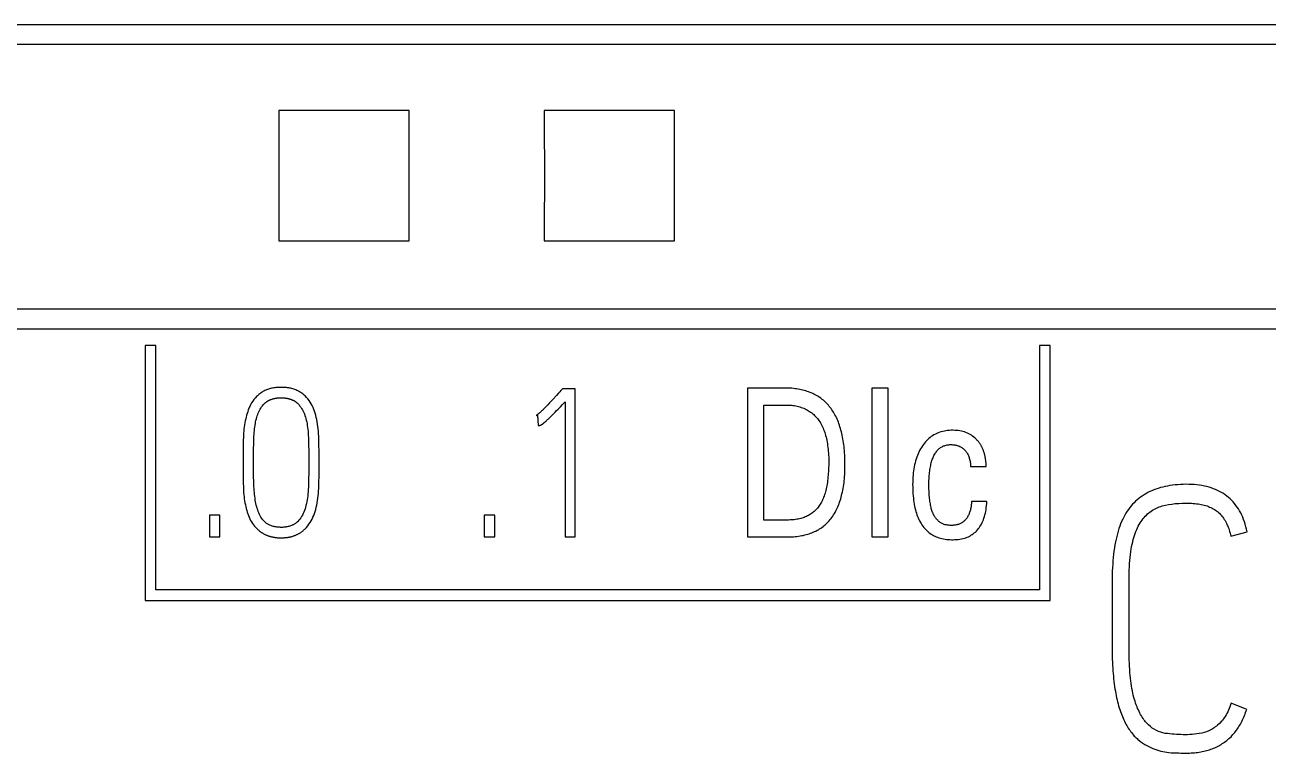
# Model space of a CAD drawing. Header units: inches. Extents: x 9000 to 22395, y 8106 to 17135.
# Drawn here: x 10247.93 to 10273.94, y 8406.05 to 8421.29 of the extents above; entities that cross this region are included whole.
import ezdxf

# ---------------------------------------------------------------- set-up
doc = ezdxf.new("R2010")
doc.units = ezdxf.units.IN
doc.header["$MEASUREMENT"] = 0
doc.layers.add('20000_FRONT_O', color=7, linetype='Continuous')
doc.layers.add('20500_FRONT_O_LABELING', color=7, linetype='Continuous')

# ---------------------------------------------------------------- blocks, each defined once
blk = doc.blocks.new('A$C21A67833')
at = {"layer": '20000_FRONT_O', "linetype": 'Continuous'}
for p, q in [((110, 56.444), (61.021, 56.444)), ((110, 56.258), (61.021, 56.258)), ((89.814, 55.638), (88.586, 55.638)), ((92.314, 55.638), (91.086, 55.638)), ((88.586, 54.41), (89.814, 54.41)), ((91.086, 54.41), (92.314, 54.41)), ((110, 53.765), (61.021, 53.765)), ((110, 53.578), (61.021, 53.578)), ((87.43, 53.423), (87.33, 53.423)), ((87.33, 53.423), (87.33, 51.023)), ((87.43, 51.123), (87.43, 53.423)), ((95.85, 53.423), (95.75, 53.423)), ((95.75, 53.423), (95.75, 51.123)), ((95.85, 51.023), (95.85, 53.423)), ((95.75, 51.123), (87.43, 51.123)), ((87.33, 51.023), (95.85, 51.023))]:
    blk.add_line(p, q, dxfattribs=at)
for points in [[(88.586, 55.638), (88.587, 55.396), (88.588, 55.149), (88.588, 54.899), (88.587, 54.652), (88.586, 54.41)], [(89.814, 54.41), (89.813, 54.652), (89.813, 54.899), (89.813, 55.149), (89.813, 55.396), (89.814, 55.638)], [(91.086, 55.638), (91.087, 55.396), (91.088, 55.149), (91.088, 54.899), (91.087, 54.652), (91.086, 54.41)], [(92.314, 54.41), (92.313, 54.652), (92.313, 54.899), (92.313, 55.149), (92.313, 55.396), (92.314, 55.638)]]:
    blk.add_lwpolyline(points, dxfattribs=at)
at = {"layer": '20500_FRONT_O_LABELING', "linetype": 'Continuous'}
for p, q in [((91.168, 52.917), (91.152, 52.9)), ((91.201, 52.953), (91.168, 52.917)), ((91.222, 52.976), (91.201, 52.953)), ((91.257, 53.015), (91.243, 53)), ((91.379, 53.015), (91.257, 53.015)), ((91.379, 51.621), (91.379, 53.015)), ((93.335, 53.023), (93, 53.023)), ((93, 53.023), (93, 51.623)), ((94.324, 53.023), (94.17, 53.023)), ((94.17, 53.023), (94.17, 51.623)), ((94.324, 51.623), (94.324, 53.023)), ((91.102, 52.847), (91.092, 52.838)), ((91.111, 52.857), (91.102, 52.847)), ((91.121, 52.867), (91.111, 52.857)), ((91.136, 52.883), (91.121, 52.867)), ((91.152, 52.9), (91.136, 52.883)), ((91.178, 52.785), (91.19, 52.797)), ((91.19, 52.797), (91.203, 52.811)), ((91.203, 52.811), (91.218, 52.826)), ((91.218, 52.826), (91.238, 52.847)), ((91.238, 52.847), (91.259, 52.87)), ((91.259, 52.87), (91.282, 52.895)), ((91.282, 52.895), (91.282, 51.621)), ((93.153, 51.781), (93.153, 52.864)), ((91.01, 52.765), (91.022, 52.769)), ((91.022, 52.769), (91.028, 52.67)), ((91.112, 52.721), (91.118, 52.726)), ((91.118, 52.726), (91.123, 52.731)), ((91.123, 52.731), (91.129, 52.737)), ((91.139, 52.746), (91.145, 52.752)), ((91.145, 52.752), (91.152, 52.759)), ((91.152, 52.759), (91.159, 52.766)), ((91.159, 52.766), (91.166, 52.773)), ((91.166, 52.773), (91.178, 52.785)), ((88.349, 52.413), (88.35, 52.454)), ((88.25, 52.377), (88.25, 52.33)), ((88.25, 52.33), (88.25, 52.282)), ((88.349, 52.37), (88.349, 52.413)), ((88.349, 52.261), (88.349, 52.305)), ((88.869, 52.221), (88.868, 52.176)), ((95.101, 52.286), (95.248, 52.286)), ((88.251, 52.212), (88.251, 52.167)), ((88.251, 52.167), (88.252, 52.123)), ((95.255, 51.954), (95.11, 51.954)), ((88.032, 51.827), (87.933, 51.827)), ((87.933, 51.827), (87.933, 51.623)), ((88.032, 51.623), (88.032, 51.827)), ((90.62, 51.827), (90.521, 51.827)), ((90.521, 51.827), (90.521, 51.623)), ((90.62, 51.623), (90.62, 51.827)), ((93.387, 51.781), (93.153, 51.781)), ((97.551, 51.628), (97.704, 51.669)), ((87.933, 51.623), (88.032, 51.623)), ((90.521, 51.623), (90.62, 51.623)), ((91.282, 51.621), (91.379, 51.621)), ((93, 51.623), (93.385, 51.623)), ((94.17, 51.623), (94.324, 51.623)), ((97.701, 49.998), (97.555, 50.057))]:
    blk.add_line(p, q, dxfattribs=at)
for points in [[(88.965, 52.522), (88.964, 52.546), (88.963, 52.571), (88.961, 52.594), (88.96, 52.618), (88.957, 52.64), (88.955, 52.663), (88.952, 52.684), (88.948, 52.706), (88.945, 52.727), (88.94, 52.747), (88.935, 52.767), (88.93, 52.786), (88.923, 52.805), (88.917, 52.823), (88.909, 52.841), (88.901, 52.858), (88.892, 52.875), (88.882, 52.891), (88.872, 52.906), (88.86, 52.921), (88.847, 52.936), (88.834, 52.949), (88.827, 52.956), (88.82, 52.962), (88.813, 52.968), (88.805, 52.974), (88.797, 52.979), (88.789, 52.984), (88.781, 52.989), (88.773, 52.994), (88.765, 52.998), (88.756, 53.002), (88.747, 53.006), (88.738, 53.009), (88.729, 53.013), (88.72, 53.016), (88.71, 53.018), (88.7, 53.021), (88.69, 53.023), (88.68, 53.025), (88.67, 53.026), (88.66, 53.028), (88.649, 53.029), (88.638, 53.03), (88.627, 53.03), (88.616, 53.03), (88.593, 53.03), (88.582, 53.03), (88.571, 53.029), (88.56, 53.028), (88.55, 53.027), (88.54, 53.025), (88.529, 53.023), (88.519, 53.021), (88.51, 53.019), (88.5, 53.016), (88.491, 53.013), (88.481, 53.01), (88.472, 53.006), (88.464, 53.003), (88.455, 52.999), (88.446, 52.994), (88.438, 52.99), (88.43, 52.985), (88.422, 52.98), (88.414, 52.974), (88.407, 52.969), (88.399, 52.963), (88.392, 52.957), (88.385, 52.95), (88.378, 52.943), (88.365, 52.929), (88.353, 52.915), (88.342, 52.9), (88.331, 52.884), (88.322, 52.867), (88.313, 52.85), (88.306, 52.833)], [(88.45, 52.875), (88.452, 52.878), (88.455, 52.88), (88.458, 52.883), (88.46, 52.885), (88.463, 52.887), (88.466, 52.889), (88.468, 52.892), (88.471, 52.894), (88.474, 52.896), (88.477, 52.898), (88.48, 52.9), (88.483, 52.902), (88.486, 52.903), (88.489, 52.905), (88.493, 52.907), (88.496, 52.908), (88.499, 52.91), (88.502, 52.912), (88.506, 52.913), (88.509, 52.915), (88.513, 52.916), (88.516, 52.917), (88.52, 52.918), (88.523, 52.92), (88.527, 52.921), (88.531, 52.922), (88.535, 52.923), (88.539, 52.924), (88.542, 52.925), (88.546, 52.926), (88.55, 52.926), (88.554, 52.927), (88.559, 52.928), (88.563, 52.928), (88.567, 52.929), (88.571, 52.93), (88.576, 52.93), (88.58, 52.93), (88.584, 52.931), (88.589, 52.931), (88.593, 52.931), (88.598, 52.931), (88.602, 52.931), (88.607, 52.932), (88.612, 52.932), (88.617, 52.931), (88.621, 52.931), (88.626, 52.931), (88.63, 52.931), (88.635, 52.931), (88.639, 52.93), (88.644, 52.93), (88.648, 52.929), (88.652, 52.929), (88.656, 52.928), (88.661, 52.928), (88.665, 52.927), (88.669, 52.926), (88.673, 52.925), (88.677, 52.924), (88.681, 52.923), (88.685, 52.922), (88.688, 52.921), (88.692, 52.92), (88.696, 52.919), (88.7, 52.918), (88.703, 52.916), (88.707, 52.915), (88.711, 52.914), (88.714, 52.912), (88.717, 52.911), (88.721, 52.909), (88.724, 52.907), (88.728, 52.906), (88.731, 52.904), (88.734, 52.902), (88.737, 52.9), (88.74, 52.898), (88.743, 52.896), (88.746, 52.894), (88.749, 52.892), (88.752, 52.89), (88.755, 52.887), (88.758, 52.885), (88.761, 52.883), (88.763, 52.88), (88.766, 52.878), (88.769, 52.875)], [(91.243, 53), (91.233, 52.988), (91.222, 52.976)], [(93.385, 51.623), (93.402, 51.623), (93.418, 51.624), (93.434, 51.624), (93.45, 51.626), (93.466, 51.627), (93.481, 51.629), (93.496, 51.631), (93.511, 51.634), (93.525, 51.636), (93.54, 51.64), (93.554, 51.643), (93.567, 51.647), (93.581, 51.651), (93.594, 51.656), (93.607, 51.661), (93.62, 51.666), (93.632, 51.672), (93.644, 51.677), (93.656, 51.684), (93.668, 51.69), (93.679, 51.697), (93.69, 51.704), (93.701, 51.712), (93.712, 51.72), (93.722, 51.728), (93.732, 51.737), (93.742, 51.746), (93.751, 51.755), (93.761, 51.764), (93.77, 51.774), (93.778, 51.785), (93.787, 51.795), (93.795, 51.806), (93.803, 51.817), (93.811, 51.829), (93.818, 51.841), (93.825, 51.853), (93.832, 51.866), (93.839, 51.879), (93.845, 51.892), (93.851, 51.906), (93.857, 51.92), (93.863, 51.934), (93.868, 51.949), (93.873, 51.964), (93.878, 51.979), (93.882, 51.995), (93.886, 52.011), (93.89, 52.027), (93.894, 52.044), (93.898, 52.061), (93.901, 52.078), (93.904, 52.096), (93.906, 52.114), (93.909, 52.132), (93.911, 52.151), (93.913, 52.17), (93.914, 52.189), (93.916, 52.209), (93.917, 52.229), (93.917, 52.249), (93.918, 52.27), (93.918, 52.291), (93.918, 52.313), (93.918, 52.334), (93.918, 52.354), (93.917, 52.375), (93.916, 52.395), (93.915, 52.415), (93.913, 52.434), (93.911, 52.454), (93.909, 52.472), (93.907, 52.491), (93.905, 52.509), (93.902, 52.527), (93.899, 52.545), (93.896, 52.562), (93.892, 52.579), (93.889, 52.596), (93.885, 52.612), (93.88, 52.628), (93.876, 52.644), (93.871, 52.659), (93.866, 52.674), (93.861, 52.689), (93.856, 52.703), (93.85, 52.717), (93.844, 52.731), (93.838, 52.745), (93.831, 52.758), (93.824, 52.771), (93.817, 52.783), (93.81, 52.795), (93.803, 52.807), (93.795, 52.819), (93.787, 52.83), (93.779, 52.841), (93.77, 52.851), (93.762, 52.862), (93.753, 52.872), (93.744, 52.881), (93.734, 52.891), (93.724, 52.9), (93.715, 52.908), (93.704, 52.917), (93.694, 52.925), (93.683, 52.933), (93.672, 52.94), (93.661, 52.947), (93.65, 52.954), (93.638, 52.96), (93.626, 52.966), (93.614, 52.972), (93.601, 52.978), (93.589, 52.983), (93.576, 52.988), (93.563, 52.992), (93.549, 52.997), (93.535, 53.001), (93.521, 53.004), (93.507, 53.008), (93.493, 53.01), (93.478, 53.013), (93.463, 53.015), (93.448, 53.017), (93.433, 53.019), (93.417, 53.021), (93.401, 53.022), (93.385, 53.022), (93.368, 53.023), (93.335, 53.023)], [(88.306, 52.833), (88.299, 52.817), (88.294, 52.801), (88.288, 52.784), (88.283, 52.767), (88.279, 52.75), (88.275, 52.733), (88.271, 52.715), (88.267, 52.696), (88.264, 52.677), (88.262, 52.658), (88.259, 52.639), (88.257, 52.619), (88.256, 52.598), (88.254, 52.578), (88.253, 52.557), (88.252, 52.535), (88.252, 52.514), (88.251, 52.492), (88.251, 52.47), (88.251, 52.447), (88.25, 52.424), (88.25, 52.377)], [(88.35, 52.454), (88.351, 52.494), (88.351, 52.513), (88.352, 52.532), (88.353, 52.551), (88.353, 52.569), (88.355, 52.587), (88.356, 52.605), (88.358, 52.623), (88.359, 52.64), (88.361, 52.656), (88.364, 52.673), (88.366, 52.689), (88.369, 52.704), (88.372, 52.719), (88.376, 52.734), (88.38, 52.748), (88.384, 52.762), (88.388, 52.775), (88.393, 52.788), (88.399, 52.801), (88.404, 52.813), (88.411, 52.824), (88.418, 52.835), (88.425, 52.846), (88.433, 52.856), (88.441, 52.866), (88.45, 52.875)], [(88.769, 52.875), (88.778, 52.865), (88.786, 52.854), (88.794, 52.843), (88.802, 52.832), (88.809, 52.82), (88.816, 52.807), (88.822, 52.794), (88.828, 52.78), (88.833, 52.766), (88.838, 52.751), (88.842, 52.736), (88.846, 52.72), (88.85, 52.704), (88.853, 52.687), (88.855, 52.67), (88.858, 52.652), (88.86, 52.633), (88.862, 52.615), (88.863, 52.596), (88.864, 52.576), (88.866, 52.557), (88.867, 52.537), (88.867, 52.516), (88.868, 52.495), (88.868, 52.474), (88.869, 52.452), (88.869, 52.43), (88.869, 52.408), (88.869, 52.385), (88.869, 52.362)], [(91.092, 52.838), (91.083, 52.829), (91.079, 52.824), (91.075, 52.82), (91.07, 52.816), (91.066, 52.812), (91.062, 52.808), (91.058, 52.804), (91.054, 52.801), (91.05, 52.797), (91.047, 52.794), (91.043, 52.791), (91.039, 52.788), (91.036, 52.785), (91.033, 52.782), (91.03, 52.78), (91.027, 52.777), (91.024, 52.775), (91.022, 52.773), (91.02, 52.771), (91.017, 52.769), (91.015, 52.768), (91.014, 52.767), (91.012, 52.766), (91.01, 52.765)], [(93.153, 52.864), (93.338, 52.864), (93.369, 52.864), (93.384, 52.864), (93.399, 52.863), (93.413, 52.861), (93.427, 52.86), (93.441, 52.858), (93.455, 52.855), (93.468, 52.852), (93.481, 52.849), (93.494, 52.846), (93.506, 52.842), (93.518, 52.837), (93.53, 52.833), (93.542, 52.827), (93.553, 52.822), (93.564, 52.816), (93.575, 52.81), (93.585, 52.803), (93.595, 52.796), (93.605, 52.789), (93.614, 52.781), (93.624, 52.773), (93.632, 52.765), (93.641, 52.756), (93.649, 52.747), (93.658, 52.737), (93.665, 52.727), (93.673, 52.717), (93.68, 52.706), (93.687, 52.695), (93.693, 52.683), (93.7, 52.671), (93.706, 52.659), (93.712, 52.646), (93.717, 52.633), (93.722, 52.62), (93.727, 52.606), (93.732, 52.592), (93.736, 52.577), (93.74, 52.562), (93.743, 52.547), (93.747, 52.532), (93.75, 52.515), (93.753, 52.499), (93.755, 52.482), (93.758, 52.465), (93.76, 52.447), (93.761, 52.429), (93.763, 52.411), (93.764, 52.392), (93.765, 52.373), (93.765, 52.354), (93.765, 52.334), (93.765, 52.314), (93.765, 52.294), (93.764, 52.275), (93.764, 52.256), (93.763, 52.238), (93.761, 52.22), (93.76, 52.202), (93.758, 52.185), (93.757, 52.168), (93.755, 52.151), (93.752, 52.135), (93.75, 52.12), (93.747, 52.104), (93.744, 52.089), (93.741, 52.075), (93.737, 52.06), (93.734, 52.047), (93.73, 52.033), (93.726, 52.02), (93.721, 52.007), (93.717, 51.995), (93.712, 51.983), (93.707, 51.972), (93.702, 51.961), (93.696, 51.95), (93.69, 51.939), (93.684, 51.929), (93.678, 51.92), (93.672, 51.91), (93.665, 51.901), (93.658, 51.893), (93.651, 51.884), (93.643, 51.876), (93.636, 51.869), (93.628, 51.861), (93.62, 51.854), (93.611, 51.848), (93.602, 51.841), (93.593, 51.835), (93.584, 51.829), (93.575, 51.824), (93.565, 51.819), (93.555, 51.814), (93.544, 51.81), (93.534, 51.805), (93.523, 51.802), (93.512, 51.798), (93.501, 51.795), (93.489, 51.792), (93.477, 51.79), (93.465, 51.788), (93.453, 51.786), (93.44, 51.784), (93.427, 51.783), (93.414, 51.782), (93.401, 51.782), (93.387, 51.781)], [(91.048, 52.673), (91.049, 52.674), (91.05, 52.674), (91.051, 52.674), (91.053, 52.675), (91.054, 52.676), (91.055, 52.676), (91.056, 52.677), (91.058, 52.678), (91.059, 52.678), (91.061, 52.679), (91.062, 52.68), (91.064, 52.681), (91.065, 52.682), (91.067, 52.683), (91.069, 52.685), (91.07, 52.686), (91.072, 52.687), (91.074, 52.688), (91.076, 52.69), (91.078, 52.691), (91.08, 52.693), (91.082, 52.694), (91.084, 52.696), (91.086, 52.698), (91.088, 52.699), (91.09, 52.701), (91.092, 52.703), (91.095, 52.705), (91.097, 52.707), (91.099, 52.709), (91.102, 52.711), (91.104, 52.713), (91.107, 52.716), (91.112, 52.721)], [(91.129, 52.737), (91.132, 52.74), (91.139, 52.746)], [(91.028, 52.67), (91.028, 52.67), (91.029, 52.67), (91.029, 52.67), (91.029, 52.67), (91.03, 52.67), (91.03, 52.67), (91.03, 52.67), (91.031, 52.67), (91.031, 52.67), (91.031, 52.67), (91.032, 52.67), (91.032, 52.67), (91.032, 52.67), (91.033, 52.67), (91.033, 52.67), (91.034, 52.67), (91.034, 52.67), (91.034, 52.67), (91.035, 52.67), (91.035, 52.67), (91.036, 52.67), (91.036, 52.67), (91.036, 52.67), (91.037, 52.67), (91.037, 52.671), (91.038, 52.671), (91.038, 52.671), (91.039, 52.671), (91.039, 52.671), (91.039, 52.671), (91.04, 52.671), (91.04, 52.671), (91.041, 52.671), (91.041, 52.671), (91.042, 52.672), (91.042, 52.672), (91.043, 52.672), (91.043, 52.672), (91.044, 52.672), (91.044, 52.672), (91.045, 52.672), (91.045, 52.672), (91.046, 52.673), (91.046, 52.673), (91.047, 52.673), (91.047, 52.673), (91.048, 52.673), (91.048, 52.673)], [(95.153, 52.543), (95.143, 52.553), (95.132, 52.562), (95.12, 52.571), (95.108, 52.579), (95.096, 52.586), (95.084, 52.593), (95.071, 52.599), (95.057, 52.605), (95.043, 52.61), (95.029, 52.614), (95.014, 52.617), (94.999, 52.62), (94.984, 52.623), (94.968, 52.624), (94.951, 52.625), (94.935, 52.626), (94.918, 52.626), (94.901, 52.625), (94.885, 52.623), (94.869, 52.621), (94.854, 52.618), (94.839, 52.615), (94.824, 52.611), (94.81, 52.607), (94.796, 52.601), (94.782, 52.596), (94.769, 52.589), (94.756, 52.582), (94.743, 52.574), (94.731, 52.566), (94.719, 52.557), (94.708, 52.548), (94.697, 52.538), (94.686, 52.527), (94.676, 52.516), (94.666, 52.504), (94.656, 52.491), (94.647, 52.478), (94.638, 52.464), (94.629, 52.45), (94.621, 52.436), (94.614, 52.42), (94.607, 52.405), (94.6, 52.389), (94.594, 52.372), (94.588, 52.355), (94.583, 52.338), (94.578, 52.32), (94.574, 52.302), (94.57, 52.283), (94.567, 52.264), (94.564, 52.244), (94.561, 52.224), (94.559, 52.203), (94.557, 52.182), (94.556, 52.16), (94.556, 52.138), (94.555, 52.115), (94.556, 52.093), (94.556, 52.071), (94.557, 52.049), (94.558, 52.028), (94.56, 52.008), (94.562, 51.988), (94.564, 51.968), (94.567, 51.949), (94.57, 51.93), (94.574, 51.912), (94.577, 51.895), (94.582, 51.878), (94.586, 51.861), (94.591, 51.845), (94.596, 51.83), (94.602, 51.815), (94.608, 51.8), (94.614, 51.786), (94.621, 51.772), (94.628, 51.759), (94.635, 51.747), (94.643, 51.735), (94.651, 51.723), (94.66, 51.712), (94.669, 51.702), (94.678, 51.691), (94.688, 51.682), (94.697, 51.673), (94.708, 51.664), (94.718, 51.656), (94.73, 51.649), (94.741, 51.642), (94.753, 51.635), (94.765, 51.629), (94.777, 51.623), (94.79, 51.618), (94.803, 51.614), (94.817, 51.61), (94.831, 51.606), (94.845, 51.603), (94.86, 51.601), (94.875, 51.598), (94.89, 51.597), (94.906, 51.596), (94.922, 51.595), (94.938, 51.595), (94.954, 51.596), (94.97, 51.597), (94.985, 51.598), (95, 51.6), (95.015, 51.603), (95.029, 51.606), (95.042, 51.61), (95.056, 51.614), (95.068, 51.619), (95.081, 51.624), (95.093, 51.63), (95.104, 51.637), (95.115, 51.644), (95.126, 51.651), (95.136, 51.659), (95.146, 51.668), (95.156, 51.677), (95.165, 51.687), (95.173, 51.697), (95.181, 51.708), (95.189, 51.719), (95.196, 51.731), (95.203, 51.743), (95.21, 51.756), (95.216, 51.77), (95.222, 51.784), (95.227, 51.799), (95.232, 51.814), (95.236, 51.829), (95.24, 51.846), (95.243, 51.862), (95.247, 51.88), (95.249, 51.898), (95.251, 51.916), (95.253, 51.935), (95.255, 51.954)], [(88.967, 52.338), (88.966, 52.365), (88.966, 52.392), (88.966, 52.419), (88.966, 52.445), (88.965, 52.471), (88.965, 52.522)], [(95.11, 51.954), (95.109, 51.944), (95.109, 51.933), (95.107, 51.923), (95.106, 51.914), (95.105, 51.904), (95.103, 51.895), (95.101, 51.886), (95.099, 51.877), (95.097, 51.868), (95.094, 51.86), (95.092, 51.852), (95.089, 51.844), (95.086, 51.837), (95.083, 51.829), (95.079, 51.822), (95.076, 51.816), (95.072, 51.809), (95.068, 51.803), (95.064, 51.797), (95.059, 51.791), (95.055, 51.786), (95.05, 51.78), (95.045, 51.775), (95.04, 51.771), (95.035, 51.766), (95.029, 51.762), (95.024, 51.758), (95.018, 51.755), (95.012, 51.751), (95.006, 51.748), (94.999, 51.745), (94.993, 51.742), (94.986, 51.74), (94.979, 51.738), (94.972, 51.736), (94.964, 51.734), (94.957, 51.733), (94.949, 51.732), (94.941, 51.731), (94.933, 51.73), (94.924, 51.73), (94.916, 51.73), (94.908, 51.73), (94.899, 51.731), (94.891, 51.731), (94.883, 51.733), (94.875, 51.734), (94.868, 51.735), (94.861, 51.737), (94.853, 51.74), (94.846, 51.742), (94.839, 51.745), (94.833, 51.748), (94.826, 51.751), (94.82, 51.755), (94.814, 51.759), (94.808, 51.763), (94.802, 51.768), (94.797, 51.773), (94.791, 51.778), (94.786, 51.783), (94.781, 51.789), (94.776, 51.795), (94.771, 51.801), (94.767, 51.807), (94.762, 51.814), (94.758, 51.821), (94.754, 51.829), (94.75, 51.836), (94.747, 51.844), (94.743, 51.853), (94.74, 51.861), (94.737, 51.87), (94.734, 51.88), (94.731, 51.89), (94.729, 51.9), (94.726, 51.911), (94.724, 51.922), (94.722, 51.933), (94.72, 51.945), (94.718, 51.958), (94.716, 51.97), (94.715, 51.983), (94.713, 51.997), (94.712, 52.011), (94.711, 52.025), (94.71, 52.04), (94.71, 52.055), (94.709, 52.071), (94.709, 52.087), (94.709, 52.103), (94.709, 52.12), (94.709, 52.137), (94.709, 52.153), (94.71, 52.169), (94.711, 52.184), (94.712, 52.199), (94.713, 52.214), (94.714, 52.228), (94.716, 52.242), (94.718, 52.256), (94.72, 52.269), (94.722, 52.282), (94.725, 52.294), (94.727, 52.306), (94.73, 52.318), (94.733, 52.329), (94.737, 52.34), (94.74, 52.351), (94.744, 52.361), (94.748, 52.371), (94.752, 52.38), (94.756, 52.389), (94.761, 52.397), (94.766, 52.406), (94.771, 52.414), (94.776, 52.421), (94.782, 52.428), (94.787, 52.435), (94.793, 52.441), (94.799, 52.447), (94.805, 52.453), (94.812, 52.458), (94.819, 52.463), (94.825, 52.467), (94.833, 52.471), (94.84, 52.475), (94.847, 52.478), (94.855, 52.481), (94.863, 52.484), (94.871, 52.486), (94.88, 52.488), (94.888, 52.489), (94.897, 52.49), (94.906, 52.491), (94.915, 52.491), (94.925, 52.491), (94.934, 52.49), (94.943, 52.49), (94.951, 52.489), (94.96, 52.487), (94.968, 52.485), (94.976, 52.483), (94.984, 52.48), (94.991, 52.478), (94.999, 52.474), (95.006, 52.471), (95.013, 52.467), (95.019, 52.463), (95.026, 52.458), (95.032, 52.453), (95.038, 52.448), (95.044, 52.442), (95.05, 52.436), (95.055, 52.43), (95.06, 52.424), (95.065, 52.417), (95.069, 52.41), (95.073, 52.403), (95.077, 52.395), (95.081, 52.388), (95.084, 52.38), (95.087, 52.371), (95.089, 52.363), (95.092, 52.354), (95.094, 52.345), (95.096, 52.336), (95.097, 52.326), (95.099, 52.317), (95.1, 52.307), (95.1, 52.296), (95.101, 52.286)], [(95.248, 52.286), (95.247, 52.293), (95.247, 52.299), (95.247, 52.306), (95.246, 52.313), (95.246, 52.32), (95.245, 52.326), (95.245, 52.333), (95.244, 52.339), (95.243, 52.346), (95.242, 52.352), (95.241, 52.358), (95.24, 52.365), (95.239, 52.371), (95.238, 52.377), (95.237, 52.383), (95.235, 52.389), (95.234, 52.394), (95.233, 52.4), (95.231, 52.406), (95.229, 52.412), (95.228, 52.417), (95.226, 52.423), (95.224, 52.428), (95.222, 52.434), (95.22, 52.439), (95.218, 52.444), (95.216, 52.449), (95.214, 52.454), (95.211, 52.46), (95.209, 52.465), (95.206, 52.469), (95.204, 52.474), (95.201, 52.479), (95.199, 52.484), (95.196, 52.488), (95.193, 52.493), (95.19, 52.497), (95.187, 52.502), (95.184, 52.506), (95.181, 52.511), (95.178, 52.515), (95.174, 52.519), (95.171, 52.523), (95.168, 52.527), (95.164, 52.531), (95.161, 52.535), (95.157, 52.539), (95.153, 52.543)], [(88.349, 52.305), (88.349, 52.349), (88.349, 52.37)], [(88.835, 51.699), (88.848, 51.712), (88.86, 51.727), (88.871, 51.741), (88.882, 51.757), (88.891, 51.773), (88.9, 51.79), (88.908, 51.807), (88.916, 51.825), (88.923, 51.843), (88.929, 51.862), (88.935, 51.881), (88.94, 51.901), (88.944, 51.922), (88.948, 51.943), (88.952, 51.964), (88.955, 51.986), (88.958, 52.008), (88.96, 52.031), (88.962, 52.054), (88.963, 52.078), (88.964, 52.102), (88.965, 52.127), (88.965, 52.152), (88.966, 52.177), (88.966, 52.203), (88.966, 52.229), (88.966, 52.256), (88.967, 52.283), (88.967, 52.338)], [(88.869, 52.362), (88.87, 52.314), (88.87, 52.291), (88.869, 52.267), (88.869, 52.244), (88.869, 52.221)], [(88.25, 52.282), (88.25, 52.258), (88.251, 52.212)], [(88.393, 51.862), (88.388, 51.876), (88.383, 51.89), (88.379, 51.905), (88.375, 51.921), (88.372, 51.936), (88.368, 51.953), (88.365, 51.969), (88.363, 51.986), (88.361, 52.004), (88.358, 52.022), (88.357, 52.04), (88.355, 52.058), (88.354, 52.077), (88.353, 52.097), (88.352, 52.116), (88.351, 52.136), (88.351, 52.156), (88.35, 52.177), (88.35, 52.198), (88.35, 52.219), (88.349, 52.24), (88.349, 52.261)], [(88.252, 52.123), (88.253, 52.101), (88.253, 52.08), (88.255, 52.06), (88.256, 52.039), (88.258, 52.019), (88.26, 51.999), (88.262, 51.98), (88.265, 51.961), (88.268, 51.942), (88.272, 51.924), (88.276, 51.906), (88.28, 51.889), (88.285, 51.871), (88.29, 51.855), (88.295, 51.838), (88.301, 51.823), (88.307, 51.807), (88.314, 51.792), (88.322, 51.777), (88.33, 51.763), (88.339, 51.749), (88.349, 51.736), (88.359, 51.723), (88.37, 51.711), (88.382, 51.699)], [(88.868, 52.176), (88.867, 52.132), (88.867, 52.111), (88.866, 52.09), (88.864, 52.069), (88.863, 52.049), (88.861, 52.029), (88.859, 52.009), (88.856, 51.99), (88.853, 51.972), (88.85, 51.954), (88.847, 51.936), (88.843, 51.919), (88.838, 51.903), (88.834, 51.887), (88.828, 51.871), (88.823, 51.856), (88.816, 51.842), (88.81, 51.828), (88.802, 51.815), (88.794, 51.802), (88.785, 51.79), (88.776, 51.779), (88.766, 51.768), (88.761, 51.763), (88.756, 51.758), (88.75, 51.753), (88.744, 51.749), (88.738, 51.745), (88.732, 51.741), (88.725, 51.737), (88.719, 51.734), (88.712, 51.731), (88.705, 51.728), (88.697, 51.725), (88.69, 51.723), (88.682, 51.721), (88.674, 51.719), (88.666, 51.717), (88.657, 51.716), (88.649, 51.714), (88.64, 51.714), (88.631, 51.713), (88.622, 51.712), (88.612, 51.712), (88.603, 51.712), (88.593, 51.713), (88.584, 51.713), (88.575, 51.714), (88.567, 51.715), (88.558, 51.716), (88.55, 51.718), (88.542, 51.719), (88.534, 51.721), (88.526, 51.723), (88.518, 51.726), (88.511, 51.728), (88.504, 51.731), (88.497, 51.734), (88.491, 51.738), (88.484, 51.741), (88.478, 51.745), (88.472, 51.749), (88.466, 51.754), (88.461, 51.758), (88.456, 51.763), (88.445, 51.773), (88.436, 51.784), (88.427, 51.796), (88.419, 51.808), (88.412, 51.82), (88.405, 51.834), (88.398, 51.847), (88.393, 51.862)], [(97.704, 51.669), (97.699, 51.694), (97.693, 51.718), (97.686, 51.741), (97.679, 51.764), (97.671, 51.786), (97.663, 51.807), (97.654, 51.827), (97.644, 51.847), (97.634, 51.866), (97.623, 51.885), (97.612, 51.902), (97.599, 51.919), (97.587, 51.936), (97.574, 51.951), (97.56, 51.966), (97.545, 51.98), (97.53, 51.994), (97.514, 52.007), (97.498, 52.019), (97.481, 52.03), (97.464, 52.041), (97.446, 52.051), (97.427, 52.06), (97.408, 52.068), (97.388, 52.076), (97.367, 52.084), (97.346, 52.09), (97.324, 52.096), (97.302, 52.101), (97.279, 52.105), (97.255, 52.109), (97.231, 52.112), (97.206, 52.114), (97.181, 52.116), (97.155, 52.116), (97.128, 52.117), (97.102, 52.116), (97.076, 52.115), (97.051, 52.113), (97.026, 52.111), (97.002, 52.108), (96.978, 52.105), (96.955, 52.101), (96.932, 52.096), (96.91, 52.091), (96.888, 52.086), (96.867, 52.079), (96.846, 52.072), (96.826, 52.065), (96.807, 52.057), (96.788, 52.048), (96.769, 52.039), (96.751, 52.029), (96.734, 52.018), (96.717, 52.007), (96.7, 51.996), (96.684, 51.983), (96.669, 51.971), (96.654, 51.957), (96.64, 51.943), (96.626, 51.929), (96.612, 51.914), (96.6, 51.898), (96.587, 51.881), (96.575, 51.864), (96.564, 51.846), (96.553, 51.827), (96.543, 51.808), (96.533, 51.788), (96.523, 51.767), (96.514, 51.745), (96.506, 51.723), (96.498, 51.7), (96.49, 51.676), (96.483, 51.652), (96.477, 51.626), (96.471, 51.6), (96.465, 51.574), (96.46, 51.546), (96.455, 51.518), (96.451, 51.489), (96.447, 51.46), (96.444, 51.429), (96.441, 51.398), (96.439, 51.366), (96.437, 51.334), (96.435, 51.3), (96.435, 51.266), (96.434, 51.232), (96.434, 50.56)], [(96.593, 50.564), (96.593, 51.178), (96.593, 51.245), (96.594, 51.278), (96.595, 51.31), (96.596, 51.341), (96.598, 51.371), (96.6, 51.4), (96.603, 51.428), (96.606, 51.455), (96.609, 51.481), (96.613, 51.506), (96.617, 51.53), (96.622, 51.553), (96.627, 51.575), (96.632, 51.596), (96.638, 51.616), (96.644, 51.636), (96.651, 51.655), (96.657, 51.673), (96.665, 51.691), (96.672, 51.707), (96.68, 51.723), (96.688, 51.739), (96.697, 51.754), (96.706, 51.768), (96.715, 51.781), (96.725, 51.794), (96.735, 51.805), (96.745, 51.817), (96.756, 51.828), (96.766, 51.838), (96.778, 51.847), (96.789, 51.856), (96.801, 51.865), (96.813, 51.873), (96.826, 51.88), (96.838, 51.887), (96.851, 51.894), (96.865, 51.899), (96.878, 51.905), (96.892, 51.909), (96.906, 51.913), (96.935, 51.92), (96.965, 51.926), (96.996, 51.931), (97.028, 51.935), (97.061, 51.937), (97.094, 51.939), (97.129, 51.94), (97.164, 51.939), (97.181, 51.939), (97.197, 51.938), (97.213, 51.936), (97.229, 51.934), (97.244, 51.932), (97.259, 51.93), (97.273, 51.927), (97.287, 51.924), (97.301, 51.921), (97.314, 51.917), (97.327, 51.913), (97.34, 51.908), (97.352, 51.903), (97.364, 51.898), (97.375, 51.893), (97.386, 51.887), (97.396, 51.88), (97.407, 51.874), (97.416, 51.867), (97.426, 51.86), (97.435, 51.852), (97.444, 51.844), (97.452, 51.835), (97.46, 51.826), (97.468, 51.817), (97.476, 51.807), (97.483, 51.797), (97.49, 51.787), (97.497, 51.776), (97.503, 51.764), (97.51, 51.752), (97.515, 51.74), (97.521, 51.728), (97.526, 51.715), (97.531, 51.701), (97.536, 51.687), (97.54, 51.673), (97.544, 51.658), (97.548, 51.643), (97.551, 51.628)], [(88.382, 51.699), (88.386, 51.695), (88.39, 51.691), (88.394, 51.687), (88.398, 51.684), (88.402, 51.68), (88.406, 51.677), (88.41, 51.674), (88.414, 51.67), (88.418, 51.667), (88.423, 51.664), (88.427, 51.661), (88.432, 51.659), (88.436, 51.656), (88.441, 51.653), (88.445, 51.651), (88.45, 51.648), (88.455, 51.646), (88.46, 51.643), (88.465, 51.641), (88.47, 51.639), (88.475, 51.637), (88.48, 51.635), (88.485, 51.633), (88.49, 51.631), (88.495, 51.629), (88.501, 51.628), (88.506, 51.626), (88.512, 51.625), (88.517, 51.623), (88.523, 51.622), (88.528, 51.621), (88.534, 51.62), (88.54, 51.619), (88.546, 51.618), (88.551, 51.617), (88.557, 51.616), (88.563, 51.616), (88.569, 51.615), (88.576, 51.614), (88.582, 51.614), (88.588, 51.614), (88.594, 51.613), (88.601, 51.613), (88.607, 51.613), (88.614, 51.613), (88.62, 51.613), (88.626, 51.614), (88.633, 51.614), (88.639, 51.614), (88.645, 51.615), (88.651, 51.615), (88.657, 51.616), (88.663, 51.617), (88.669, 51.617), (88.675, 51.618), (88.681, 51.619), (88.687, 51.62), (88.692, 51.622), (88.698, 51.623), (88.703, 51.624), (88.709, 51.626), (88.714, 51.627), (88.72, 51.629), (88.725, 51.631), (88.73, 51.632), (88.736, 51.634), (88.741, 51.636), (88.746, 51.638), (88.751, 51.64), (88.756, 51.643), (88.761, 51.645), (88.765, 51.647), (88.77, 51.65), (88.775, 51.653), (88.78, 51.655), (88.784, 51.658), (88.789, 51.661), (88.793, 51.664), (88.798, 51.667), (88.802, 51.67), (88.806, 51.673), (88.81, 51.677), (88.815, 51.68), (88.819, 51.684), (88.823, 51.687), (88.827, 51.691), (88.831, 51.695), (88.835, 51.699)], [(96.434, 50.56), (96.434, 50.529), (96.435, 50.5), (96.435, 50.471), (96.436, 50.442), (96.437, 50.414), (96.439, 50.387), (96.441, 50.361), (96.443, 50.334), (96.445, 50.309), (96.447, 50.284), (96.45, 50.26), (96.453, 50.237), (96.456, 50.214), (96.46, 50.191), (96.464, 50.169), (96.468, 50.148), (96.472, 50.128), (96.476, 50.107), (96.481, 50.088), (96.485, 50.068), (96.49, 50.049), (96.495, 50.031), (96.501, 50.013), (96.506, 49.996), (96.512, 49.979), (96.518, 49.962), (96.524, 49.946), (96.53, 49.93), (96.537, 49.915), (96.543, 49.9), (96.55, 49.886), (96.557, 49.872), (96.564, 49.859), (96.572, 49.846), (96.579, 49.833), (96.586, 49.821), (96.594, 49.809), (96.602, 49.798), (96.61, 49.787), (96.618, 49.776), (96.626, 49.766), (96.634, 49.756), (96.642, 49.747), (96.651, 49.738), (96.66, 49.73), (96.668, 49.722), (96.677, 49.714), (96.686, 49.707), (96.704, 49.693), (96.723, 49.68), (96.741, 49.668), (96.76, 49.657), (96.778, 49.647), (96.797, 49.638), (96.816, 49.63), (96.835, 49.623), (96.854, 49.616), (96.873, 49.61), (96.892, 49.605), (96.911, 49.601), (96.93, 49.597), (96.95, 49.594), (96.969, 49.592), (96.988, 49.59), (97.007, 49.589), (97.025, 49.588), (97.044, 49.587), (97.062, 49.587), (97.079, 49.586), (97.096, 49.586), (97.113, 49.586), (97.13, 49.586), (97.146, 49.586), (97.162, 49.586), (97.178, 49.587), (97.193, 49.588), (97.209, 49.589), (97.224, 49.591), (97.239, 49.593), (97.254, 49.595), (97.268, 49.597), (97.282, 49.6), (97.296, 49.603), (97.31, 49.606), (97.324, 49.61), (97.337, 49.614), (97.351, 49.618), (97.364, 49.622), (97.377, 49.627), (97.389, 49.632), (97.402, 49.637), (97.414, 49.643), (97.426, 49.649), (97.437, 49.655), (97.449, 49.661), (97.46, 49.668), (97.471, 49.675), (97.482, 49.682), (97.493, 49.689), (97.503, 49.697), (97.514, 49.705), (97.524, 49.714), (97.534, 49.722), (97.543, 49.731), (97.553, 49.74), (97.562, 49.75), (97.571, 49.76), (97.58, 49.77), (97.588, 49.78), (97.596, 49.79), (97.605, 49.801), (97.613, 49.813), (97.62, 49.824), (97.628, 49.836), (97.635, 49.848), (97.642, 49.86), (97.649, 49.872), (97.656, 49.885), (97.662, 49.898), (97.668, 49.912), (97.674, 49.925), (97.68, 49.939), (97.686, 49.954), (97.691, 49.968), (97.696, 49.983), (97.701, 49.998)], [(97.555, 50.057), (97.549, 50.039), (97.542, 50.021), (97.536, 50.005), (97.529, 49.989), (97.522, 49.974), (97.514, 49.959), (97.507, 49.945), (97.499, 49.932), (97.49, 49.919), (97.481, 49.908), (97.472, 49.897), (97.463, 49.886), (97.444, 49.866), (97.425, 49.849), (97.415, 49.84), (97.405, 49.833), (97.395, 49.825), (97.385, 49.818), (97.375, 49.812), (97.364, 49.806), (97.343, 49.796), (97.321, 49.787), (97.299, 49.779), (97.277, 49.773), (97.254, 49.769), (97.231, 49.766), (97.209, 49.763), (97.187, 49.761), (97.165, 49.76), (97.144, 49.759), (97.123, 49.759), (97.103, 49.759), (97.082, 49.76), (97.061, 49.76), (97.04, 49.762), (97.019, 49.763), (96.998, 49.765), (96.976, 49.767), (96.955, 49.769), (96.933, 49.772), (96.912, 49.776), (96.891, 49.782), (96.871, 49.79), (96.851, 49.799), (96.831, 49.81), (96.812, 49.822), (96.794, 49.836), (96.775, 49.852), (96.767, 49.861), (96.758, 49.87), (96.749, 49.879), (96.741, 49.89), (96.733, 49.9), (96.725, 49.912), (96.717, 49.924), (96.709, 49.936), (96.702, 49.949), (96.695, 49.963), (96.688, 49.977), (96.681, 49.992), (96.674, 50.007), (96.668, 50.023), (96.661, 50.039), (96.655, 50.056), (96.649, 50.074), (96.644, 50.092), (96.638, 50.111), (96.633, 50.13), (96.628, 50.151), (96.624, 50.172), (96.619, 50.195), (96.615, 50.218), (96.612, 50.242), (96.609, 50.267), (96.606, 50.292), (96.603, 50.319), (96.601, 50.346), (96.599, 50.375), (96.597, 50.404), (96.596, 50.434), (96.594, 50.465), (96.594, 50.497), (96.593, 50.53), (96.593, 50.564)]]:
    blk.add_lwpolyline(points, dxfattribs=at)

msp = doc.modelspace()

# ---------------------------------------------------------------- block references
at = {"xscale": 2.2218, "yscale": 2.2218, "zscale": 2.2218}
msp.add_blockref('A$C21A67833', (10056.419, 8295.882), dxfattribs=at)

doc.saveas('drawing.dxf')
